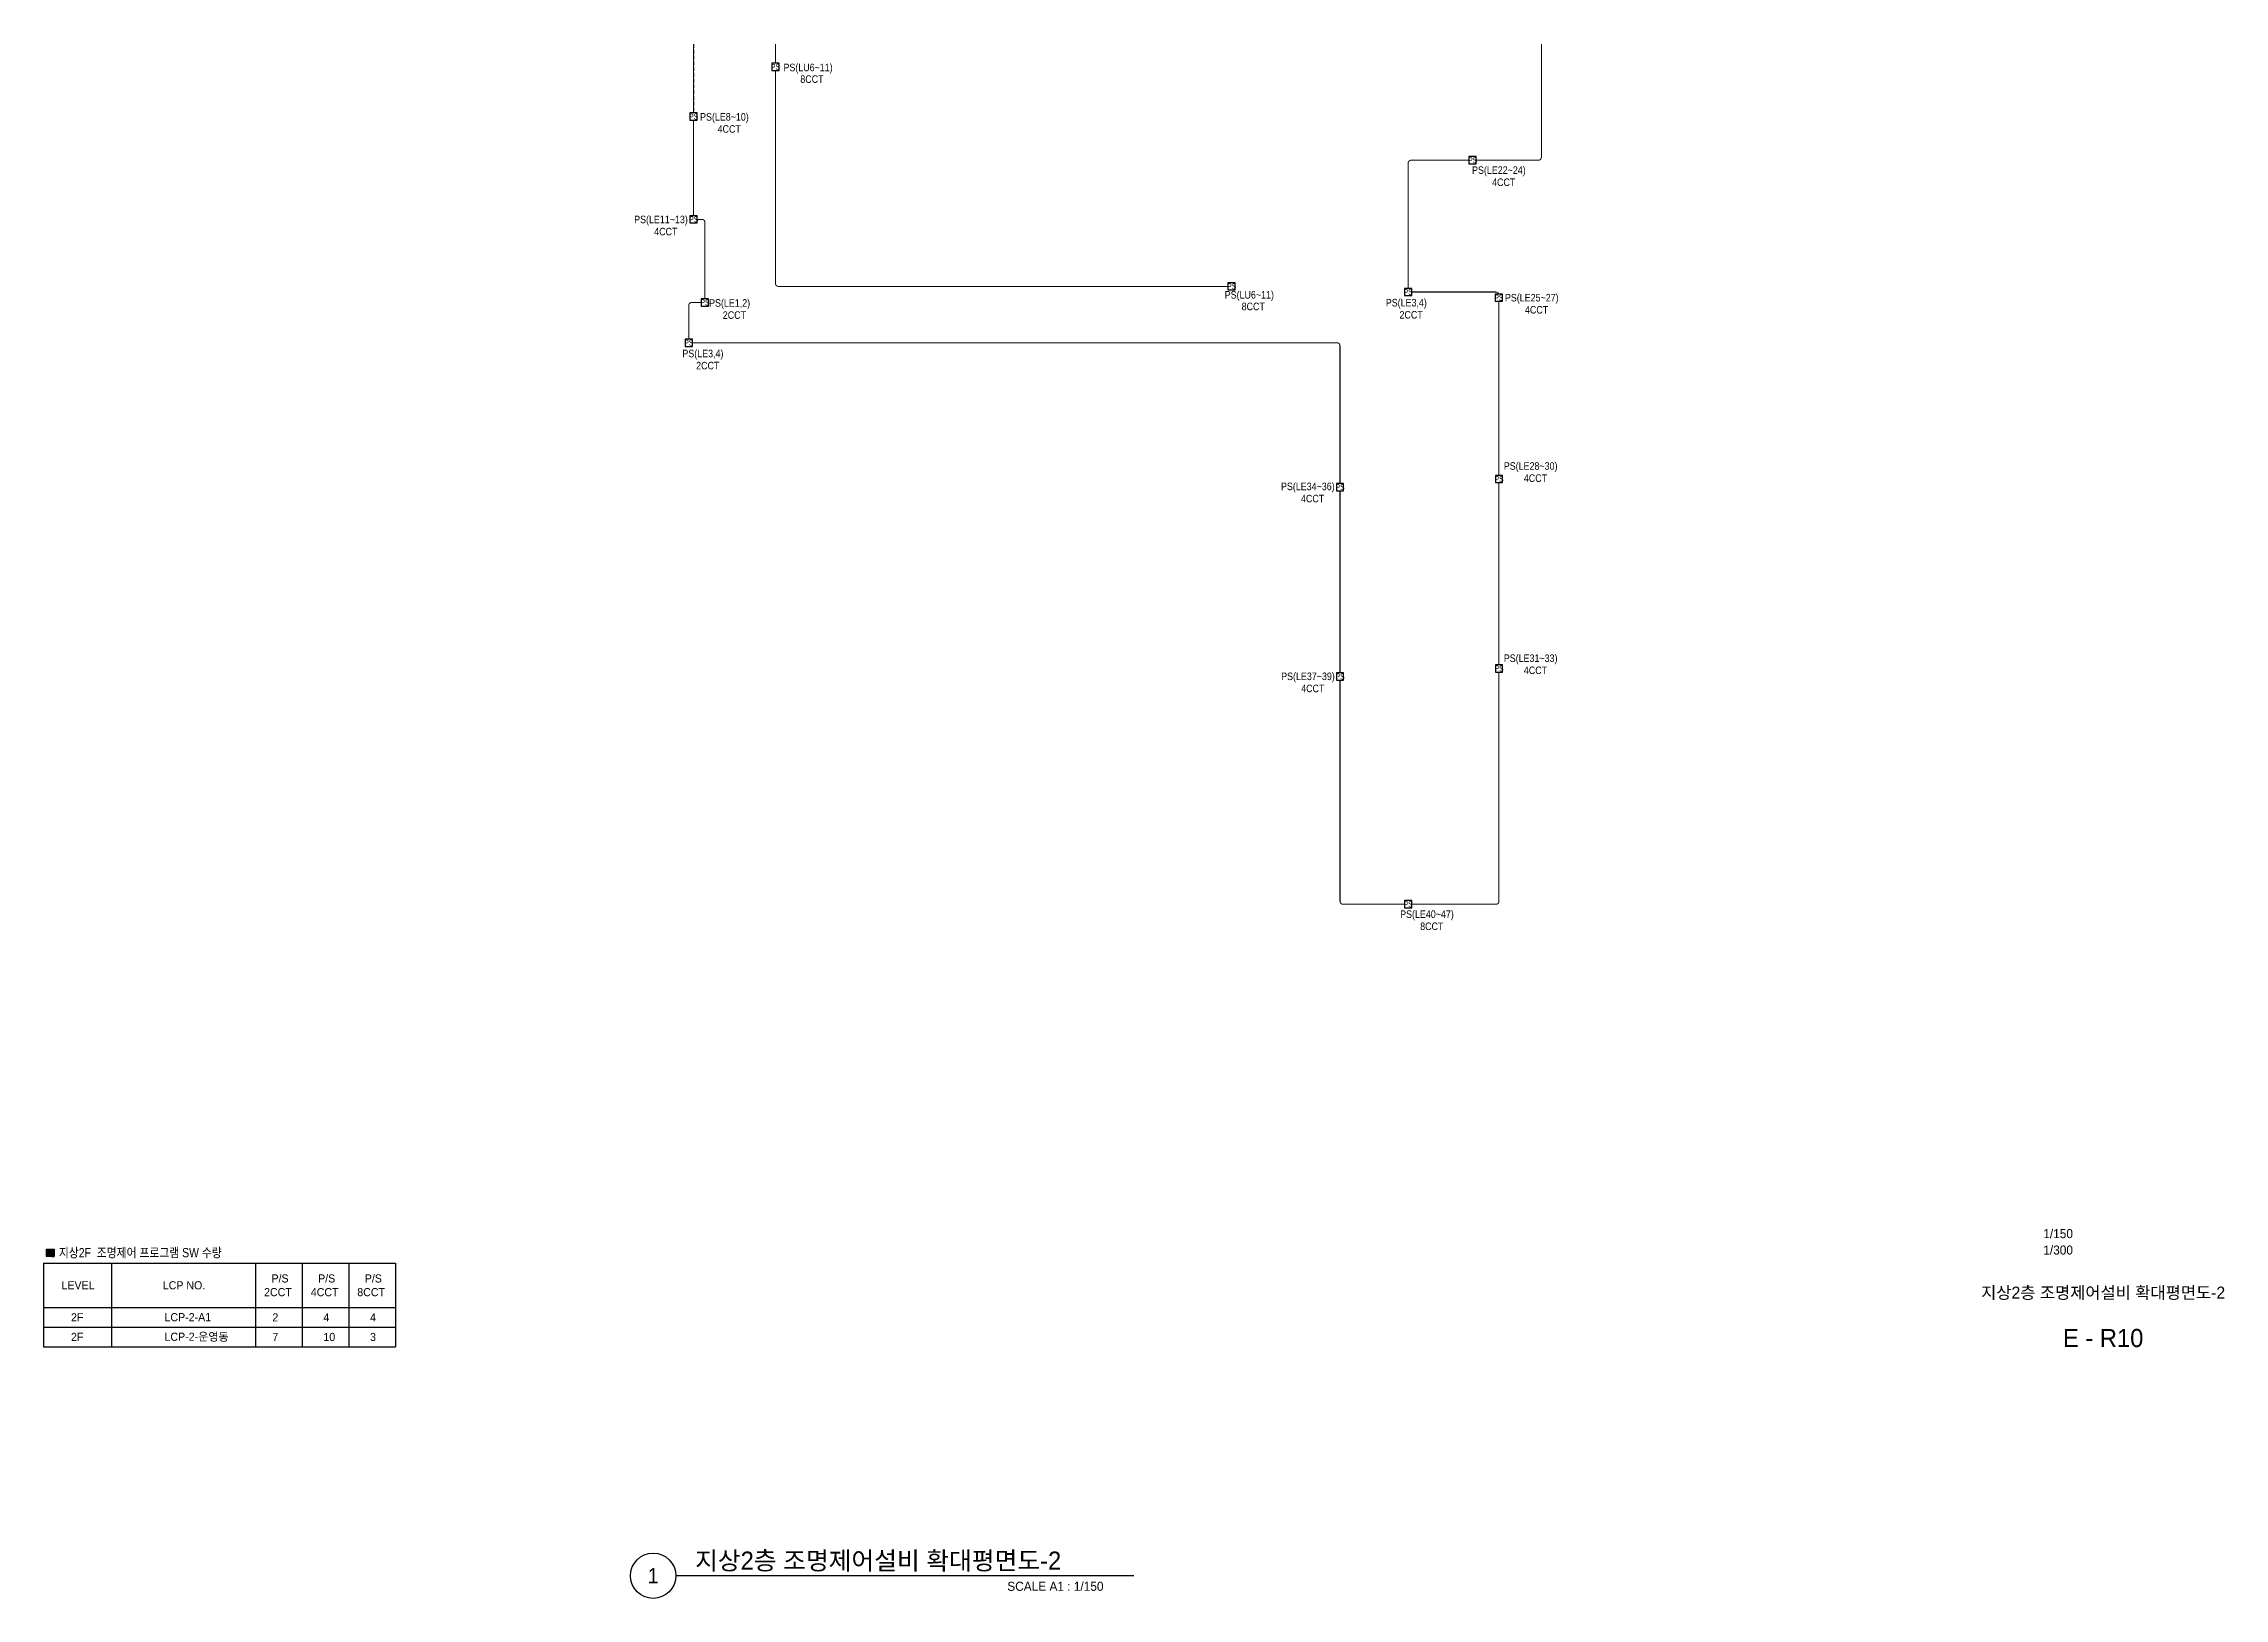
# Model space of a CAD drawing. Header units: millimetres. Extents: x 39625 to 501091, y -351975 to 833216.
# Drawn here: x 392861 to 501091, y -173775 to -96625 of the extents above; entities that cross this region are included whole.
import ezdxf
from ezdxf.enums import TextEntityAlignment as Align

# ---------------------------------------------------------------- set-up
doc = ezdxf.new("R2010")
doc.units = ezdxf.units.MM
doc.header["$LTSCALE"] = 150
doc.linetypes.add('HIDDEN', pattern=[9.525, 6.35, -3.175])
for name, color, linetype in [('------04 Lighting Switch', 2, 'Continuous'), ('-----30 Text', 2, 'Continuous'), ('-----41 Drawing Title', 2, 'Continuous'), ('-----42 Drawing Number', 2, 'Continuous'), ('-----43 Drawing Scale', 3, 'Continuous')]:
    doc.layers.add(name, color=color, linetype=linetype)
doc.styles.add('ELEC', font='')
doc.styles.get('ELEC').set_extended_font_data('Dotum')

# ---------------------------------------------------------------- blocks, each defined once
blk = doc.blocks.new('ps')
blk.add_lwpolyline([(-79296, 80452), (-79751, 80452), (-79751, 79997), (-79296, 79997)], close=True)
at = {"style": 'ELEC', "width": 0.7}
blk.add_text('PS', height=379.2, dxfattribs=at).set_placement((-79517, 80226), align=Align.MIDDLE_CENTER)

msp = doc.modelspace()

# ---------------------------------------------------------------- hatches: boundary and pattern name
at = {"layer": '-----30 Text'}
h = msp.add_hatch(dxfattribs=at)
h.set_pattern_fill('ANSI31', color=256, scale=1.090331, style=0)
h.set_pattern_definition([(45, (1161467.1733, -353704.144), (-0.09637256818, 0.09637256818), [])])
h.paths.add_polyline_path([(393011, -156440), (393383, -156440), (393383, -156812), (393011, -156812)])

# ---------------------------------------------------------------- linework, layer by layer
msp.add_lwpolyline([(393011, -156440), (393383, -156440), (393383, -156812), (393011, -156812)], close=True, dxfattribs=at)
at = {"layer": '-----41 Drawing Title', "color": 7}
msp.add_line((446964, -172650), (424236, -172650), dxfattribs=at)
msp.add_circle((423111, -172650), 1125, dxfattribs=at)
at = {"color": 30, "linetype": 'HIDDEN', "lineweight": -3, "ltscale": 0.2}
msp.add_line((425120, -96650), (425120, -100065), dxfattribs=at)
at = {"color": 3}
for p, q in [((392861, -157134), (392861, -161288)), ((392861, -157134), (403383, -157134)), ((396233, -157134), (396233, -161288)), ((403383, -157134), (403383, -160316)), ((403383, -157134), (403383, -161288)), ((403383, -157134), (410328, -157134)), ((405698, -157134), (405698, -161288)), ((408013, -157134), (408013, -161288)), ((410328, -157134), (410328, -161288)), ((392861, -159344), (403383, -159344)), ((403383, -159344), (410328, -159344)), ((392861, -160316), (403383, -160316)), ((403383, -160316), (410328, -160316)), ((392861, -161288), (403383, -161288)), ((403383, -161288), (410328, -161288))]:
    msp.add_line(p, q, dxfattribs=at)
at = {"color": 30, "linetype": 'HIDDEN', "lineweight": -3, "ltscale": 0.2, "const_width": 50, "elevation": 0}
for points in [[(425120, -96650), (425120, -100065)], [(429180, -97600), (429180, -96650)], [(425120, -100425), (425120, -105165)], [(465090, -109410), (465090, -118050)], [(457200, -118810), (457200, -127850)], [(465090, -118410), (465090, -127450)]]:
    msp.add_lwpolyline(points, dxfattribs=at)
for points in [[(467194, -96650), (467194, -102260, -0.4142136), (467044, -102410), (463960, -102410)], [(451640, -108670), (429330, -108671, -0.4142337), (429180, -108521), (429180, -97960)], [(460580, -108770), (460580, -102560, -0.4142136), (460730, -102410), (463600, -102410)], [(425300, -105345), (425530, -105345, -0.4142136), (425680, -105495), (425680, -109290)], [(465081, -109050, 0.3175643), (464940, -108950), (460760, -108950)], [(425500, -109470), (425030, -109470, 0.4142136), (424880, -109620), (424880, -111290)], [(425060, -111470), (457050, -111470, -0.4142077), (457200, -111620), (457200, -118450)], [(457200, -128215), (457200, -139180, 0.4142136), (457350, -139330), (460400, -139330)], [(465090, -127810), (465090, -139180, -0.4142136), (464940, -139330), (460760, -139330)]]:
    msp.add_lwpolyline(points, format="xyb", dxfattribs=at)

# ---------------------------------------------------------------- block references
at = {"layer": '------04 Lighting Switch', "xscale": 0.790589613177827, "yscale": 0.790589613177827, "zscale": 0.790589613177827}
for p in [(492051, -161205), (487991, -163670), (526650, -165835), (487991, -168770), (488550, -172895), (514690, -172095), (523450, -172375), (527952, -172655), (487750, -174895), (520070, -182055), (527960, -181655), (527960, -191055), (520071, -191455), (523450, -202755)]:
    msp.add_blockref('ps', p, dxfattribs=at)

# ---------------------------------------------------------------- texts
at = {"layer": '-----30 Text', "style": 'ELEC', "width": 0.9}
for s, p in [('PS(LU6~11)', (430800, -97855)), ('8CCT ', (431054, -98385)), ('PS(LE8~10)', (426649, -100305)), ('4CCT', (426888, -100860)), ('PS(LE22~24)', (465085, -102949)), ('4CCT', (465324, -103504)), ('PS(LE11~13)', (423501, -105397)), ('4CCT', (423741, -105951)), ('PS(LE1,2)', (426907, -109540)), ('PS(LU6~11)', (452700, -109136)), ('PS(LE3,4)', (460492, -109526)), ('PS(LE25~27)', (466717, -109278)), ('2CCT', (427146, -110095)), ('8CCT ', (452955, -109666)), ('2CCT', (460731, -110080)), ('4CCT', (466956, -109833)), ('PS(LE3,4)', (425583, -112047)), ('2CCT', (425823, -112602)), ('PS(LE28~30)', (466662, -117631)), ('PS(LE34~36)', (455602, -118644)), ('4CCT', (455841, -119199)), ('4CCT', (466901, -118185)), ('PS(LE31~33)', (466662, -127168)), ('4CCT', (466901, -127722)), ('PS(LE37~39)', (455611, -128067)), ('4CCT', (455850, -128621)), ('PS(LE40~47)', (461516, -139869)), ('8CCT', (461755, -140424))]:
    msp.add_text(s, height=375, dxfattribs=at).set_placement(p, align=Align.MIDDLE)
at = {"layer": '-----30 Text', "style": 'ELEC', "width": 0.85}
msp.add_text('지상2F  조명제어 프로그램 SW 수량', height=463.68, dxfattribs=at).set_placement((393618, -156851))
at = {"layer": '-----30 Text', "style": 'ELEC'}
for s, height, p in [(' P/S', 402.9, (404024, -158101)), (' P/S', 402.9, (406338, -158101)), (' P/S', 402.9, (408653, -158101)), (' LEVEL', 402.9, (393603, -158440)), (' LCP NO.', 402.9, (398629, -158441)), ('2CCT', 402.9, (403803, -158780)), ('4CCT', 402.9, (406123, -158780)), ('8CCT', 402.9, (408429, -158780)), ('2F', 402.9, (394220, -160028)), ('LCP-2-A1', 402.9, (398861, -160023)), ('2', 403, (404215, -160031)), ('4', 403, (406747, -160031)), ('4', 403, (409062, -160031)), ('2F', 402.9, (394220, -161001)), ('LCP-2-운영동', 402.9, (398861, -160995)), ('7', 403, (404215, -161004)), ('10', 402.9, (406747, -161004)), ('3', 403, (409062, -161004))]:
    msp.add_text(s, height=height, dxfattribs=at).set_placement(p)
at = {"layer": '-----41 Drawing Title', "style": 'ELEC'}
msp.add_text('지상2층 조명제어설비 확대평면도-2', height=600, dxfattribs=at).set_placement((495075, -158605), align=Align.MIDDLE_CENTER)
at = {"layer": '-----41 Drawing Title', "color": 2, "style": 'ELEC'}
msp.add_text('지상2층 조명제어설비 확대평면도-2', height=900, dxfattribs=at).set_placement((425195, -172350))
at = {"layer": '-----41 Drawing Title', "color": 7, "style": 'ELEC'}
msp.add_text('1', height=750, dxfattribs=at).set_placement((423111, -172650), align=Align.MIDDLE)
at = {"layer": '-----41 Drawing Title', "style": 'ELEC'}
msp.add_text('SCALE A1 : 1/150', height=450, dxfattribs=at).set_placement((445464, -173400), align=Align.RIGHT)
at = {"layer": '-----42 Drawing Number', "style": 'ELEC'}
msp.add_text('E - R10', height=900, dxfattribs=at).set_placement((495075, -160855), align=Align.MIDDLE_CENTER)
at = {"layer": '-----43 Drawing Scale', "style": 'ELEC'}
for s, p in [('1/150', (492840, -155675)), ('1/300', (492840, -156490))]:
    msp.add_text(s, height=450, dxfattribs=at).set_placement(p, align=Align.MIDDLE_CENTER)

doc.saveas('drawing.dxf')
